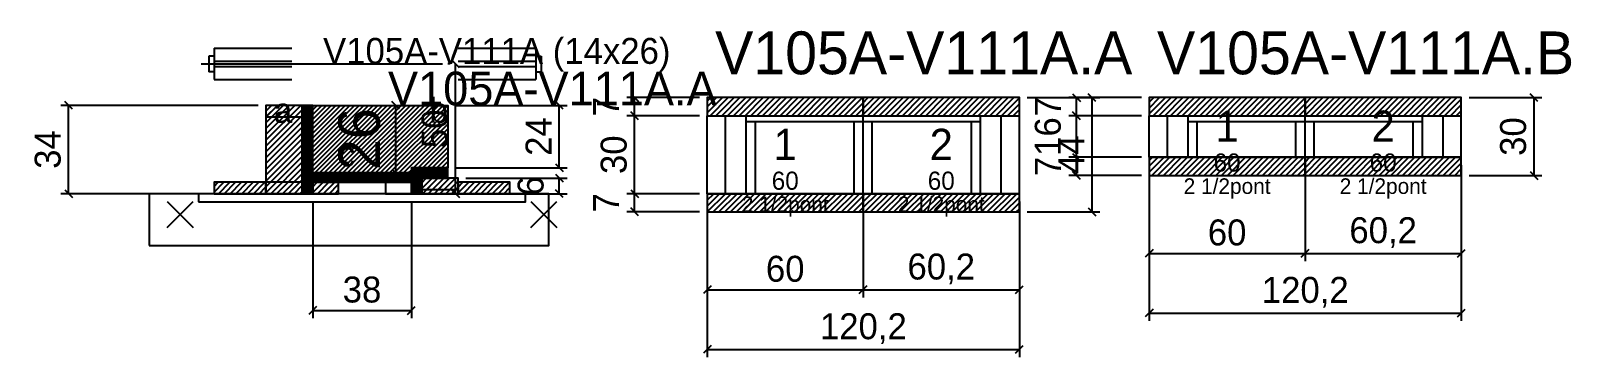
# Model space of a CAD drawing. Extents: x -69 to 525, y -93 to 33.
import ezdxf
from ezdxf.enums import TextEntityAlignment as Align

# ---------------------------------------------------------------- set-up
doc = ezdxf.new("R2010")
doc.units = 0
for name, color, linetype in [('5', 5, 'Continuous'), ('barrote', 126, 'Continuous'), ('CONCRETO', 251, 'Continuous'), ('COTA', 241, 'Continuous'), ('Cota Seção (2x)', 241, 'Continuous'), ('detalhes', 7, 'Continuous'), ('Hachura', 251, 'Continuous'), ('Madeira', 126, 'Continuous'), ('NOMENCLATURA', 7, 'Continuous'), ('Painéis', 200, 'Continuous'), ('presilha', 224, 'Continuous'), ('SARR_2.2x7', 40, 'Continuous'), ('SARR_3.5x7', 81, 'Continuous'), ('SCO-___-LAJ', 224, 'Continuous'), ('TENSOR', 224, 'Continuous'), ('texto', 7, 'Continuous'), ('Texto Seção', 7, 'Continuous')]:
    doc.layers.add(name, color=color, linetype=linetype)
doc.dimstyles.new('PAINEL', dxfattribs={"dimtxt": 10, "dimasz": 3, "dimexe": 3, "dimexo": 3, "dimgap": 3, "dimtad": 1, "dimblk": 'OBLIQUE', "dimblk1": 'OBLIQUE', "dimcen": 2.5, "dimclrd": 4, "dimclre": 4, "dimclrt": 240, "dimazin": 3, "dimtfac": 1, "dimtmove": 0, "dimatfit": 3})
doc.dimstyles.new('SECAO2X', dxfattribs={"dimtxt": 16, "dimasz": 3, "dimexe": 3, "dimexo": 3, "dimgap": 3, "dimtad": 1, "dimblk": 'OBLIQUE', "dimblk1": 'OBLIQUE', "dimcen": 2.5, "dimclrd": 4, "dimclre": 4, "dimclrt": 240, "dimazin": 3, "dimtfac": 1, "dimtmove": 0, "dimatfit": 3})

# ---------------------------------------------------------------- blocks, each defined once
blk = doc.blocks.new('_OBLIQUE')
at = {"color": 0, "linetype": 'BYBLOCK'}
blk.add_line((-0.5, -0.5), (0.5, 0.5), dxfattribs=at)

msp = doc.modelspace()

# ---------------------------------------------------------------- hatches: boundary and pattern name
at = {"layer": 'COTA'}
h = msp.add_hatch(dxfattribs=at)
h.set_pattern_fill('ANSI31', scale=0.5)
h.paths.add_polyline_path([(192, 0), (252, 0), (252, 7), (192, 7)])
h = msp.add_hatch(dxfattribs=at)
h.set_pattern_fill('ANSI31', scale=0.5)
h.paths.add_polyline_path([(252, 0), (312.2, 0), (312.2, 7), (252, 7)])
h = msp.add_hatch(dxfattribs=at)
h.set_pattern_fill('ANSI31', scale=0.5)
h.paths.add_polyline_path([(362.2, 0), (422.2, 0), (422.2, 7), (362.2, 7)])
h = msp.add_hatch(dxfattribs=at)
h.set_pattern_fill('ANSI31', scale=0.5)
h.paths.add_polyline_path([(422.2, 0), (482.4, 0), (482.4, 7), (422.2, 7)])
h = msp.add_hatch(dxfattribs=at)
h.set_pattern_fill('ANSI31', scale=0.4)
h.paths.add_polyline_path([(40, -22), (40, 4), (92, 4), (92, -20), (78, -20), (78, -22)])
h = msp.add_hatch(dxfattribs=at)
h.set_pattern_fill('ANSI31', scale=0.5)
h.paths.add_polyline_path([(362.2, -23), (422.2, -23), (422.2, -16), (362.2, -16)])
h = msp.add_hatch(dxfattribs=at)
h.set_pattern_fill('ANSI31', scale=0.5)
h.paths.add_polyline_path([(422.2, -23), (482.4, -23), (482.4, -16), (422.2, -16)])
h = msp.add_hatch(dxfattribs=at)
h.set_pattern_fill('ANSI31', scale=0.5)
h.paths.add_polyline_path([(192, -37), (252, -37), (252, -30), (192, -30)])
h = msp.add_hatch(dxfattribs=at)
h.set_pattern_fill('ANSI31', scale=0.5)
h.paths.add_polyline_path([(252, -37), (312.2, -37), (312.2, -30), (252, -30)])
at = {"layer": 'Hachura'}
h = msp.add_hatch(dxfattribs=at)
h.set_pattern_fill('ANSI31', scale=0.5)
h.paths.add_polyline_path([(22, -30), (36, -30), (36, 4), (22, 4)])
h = msp.add_hatch(dxfattribs=at)
h.set_pattern_fill('ANSI31', scale=0.5)
h.paths.add_polyline_path([(22, -0.4), (36, -0.4), (36, 4), (22, 4)])
h = msp.add_hatch(dxfattribs=at)
h.set_pattern_fill('SOLID')
h.paths.add_polyline_path([(36, -30), (40, -30), (40, 4), (36, 4)])
h = msp.add_hatch(dxfattribs=at)
h.set_pattern_fill('SOLID')
h.paths.add_polyline_path([(40, -25.6), (78, -25.6), (78, -22), (40, -22)])
h = msp.add_hatch(dxfattribs=at)
h.set_pattern_fill('SOLID')
h.paths.add_polyline_path([(78, -24), (92, -24), (92, -20), (78, -20)])
h = msp.add_hatch(dxfattribs=at)
h.set_pattern_fill('ANSI31', scale=0.5)
h.paths.add_polyline_path([(2, -30), (22, -30), (22, -25.6), (2, -25.6)])
h = msp.add_hatch(dxfattribs=at)
h.set_pattern_fill('ANSI31', scale=0.5)
h.paths.add_polyline_path([(40, -30), (50, -30), (50, -25.6), (40, -25.6)])
h = msp.add_hatch(dxfattribs=at)
h.set_pattern_fill('SOLID')
h.paths.add_polyline_path([(78, -30), (82, -30), (82, -24), (78, -24)])
h = msp.add_hatch(dxfattribs=at)
h.set_pattern_fill('ANSI31', scale=0.5)
h.paths.add_polyline_path([(82, -30), (96, -30), (96, -24), (82, -24)])
h = msp.add_hatch(dxfattribs=at)
h.set_pattern_fill('ANSI31', scale=0.5)
h.paths.add_polyline_path([(82, -28.4), (96, -28.4), (96, -24), (82, -24)])
h = msp.add_hatch(dxfattribs=at)
h.set_pattern_fill('ANSI31', scale=0.5)
h.paths.add_polyline_path([(96, -30), (116, -30), (116, -25.6), (96, -25.6)])

# ---------------------------------------------------------------- linework, layer by layer
for p, q in [((2, 26), (32, 26)), ((2, 26), (2, 14)), ((96, 26), (126, 26)), ((126, 26), (126, 14)), ((0, 23), (0, 17)), ((2, 23), (0, 23)), ((2, 21), (32, 21)), ((2, 19), (32, 19)), ((96, 21), (126, 21)), ((96, 19), (126, 19)), ((126, 23), (128, 23)), ((128, 23), (128, 17)), ((2, 17), (0, 17)), ((2, 14), (32, 14)), ((96, 14), (126, 14)), ((126, 17), (128, 17))]:
    msp.add_line(p, q)
at = {"layer": 'barrote'}
msp.add_lwpolyline([(-23, -50), (131, -50), (131, -30), (-23, -30)], close=True, dxfattribs=at)
at = {"layer": 'CONCRETO'}
msp.add_lwpolyline([(40, -22), (40, 4), (92, 4), (92, -20), (78, -20), (78, -22)], close=True, dxfattribs=at)
at = {"layer": 'Madeira'}
for points in [[(22, -30), (36, -30), (36, 4), (22, 4)], [(22, -0.4), (36, -0.4), (36, 4), (22, 4)], [(2, -30), (22, -30), (22, -25.6), (2, -25.6)], [(22, -30), (36, -30), (36, -25.6), (22, -25.6)], [(40, -30), (50, -30), (50, -25.6), (40, -25.6)], [(68, -30), (78, -30), (78, -25.6), (68, -25.6)], [(82, -30), (96, -30), (96, -24), (82, -24)], [(82, -28.4), (96, -28.4), (96, -24), (82, -24)], [(96, -30), (116, -30), (116, -25.6), (96, -25.6)]]:
    msp.add_lwpolyline(points, close=True, dxfattribs=at)
at = {"layer": 'Painéis'}
for p, q in [((192, 0), (252, 0)), ((192, -30), (192, 0)), ((252, -30), (252, 0)), ((252, -30), (252, 0)), ((252, 0), (312.2, 0)), ((252, -30), (252, 0)), ((312.2, -30), (312.2, 0)), ((362.2, 0), (422.2, 0)), ((362.2, -16), (362.2, 0)), ((422.2, -16), (422.2, 0)), ((422.2, -16), (422.2, 0)), ((422.2, 0), (482.4, 0)), ((422.2, -16), (422.2, 0)), ((482.4, -16), (482.4, 0)), ((362.2, -16), (422.2, -16)), ((422.2, -16), (482.4, -16)), ((192, -30), (252, -30)), ((252, -30), (312.2, -30))]:
    msp.add_line(p, q, dxfattribs=at)
for points in [[(36, -30), (40, -30), (40, 4), (36, 4)], [(40, -25.6), (78, -25.6), (78, -22), (40, -22)], [(78, -24), (92, -24), (92, -20), (78, -20)], [(78, -30), (82, -30), (82, -24), (78, -24)]]:
    msp.add_lwpolyline(points, close=True, dxfattribs=at)
at = {"layer": 'presilha'}
for p, q in [((-16, -43), (-6, -33)), ((-16, -33), (-6, -43)), ((124, -43), (134, -33)), ((124, -33), (134, -43))]:
    msp.add_line(p, q, dxfattribs=at)
at = {"layer": 'SARR_2.2x7'}
for p, q in [((199, -30), (199, 0)), ((305.2, -30), (305.2, 0)), ((369.2, -16), (369.2, 0)), ((475.4, -16), (475.4, 0)), ((207, -2.2), (252, -2.2)), ((252, -2.2), (297.2, -2.2)), ((377.2, -2.2), (422.2, -2.2)), ((422.2, -2.2), (467.4, -2.2))]:
    msp.add_line(p, q, dxfattribs=at)
at = {"layer": 'SARR_3.5x7'}
for p, q in [((207, -30), (207, 0)), ((252, -30), (252, 0)), ((252, -30), (252, 0)), ((297.2, -30), (297.2, 0)), ((377.2, -16), (377.2, 0)), ((422.2, -16), (422.2, 0)), ((422.2, -16), (422.2, 0)), ((467.4, -16), (467.4, 0)), ((210.5, -30), (210.5, -2.2)), ((248.5, -30), (248.5, -2.2)), ((255.5, -30), (255.5, -2.2)), ((293.7, -30), (293.7, -2.2)), ((380.7, -16), (380.7, -2.2)), ((418.7, -16), (418.7, -2.2)), ((425.7, -16), (425.7, -2.2)), ((463.9, -16), (463.9, -2.2)), ((377.2, -16), (380.7, -16)), ((418.7, -16), (422.2, -16)), ((422.2, -16), (425.7, -16)), ((463.9, -16), (467.4, -16)), ((207, -30), (210.5, -30)), ((248.5, -30), (252, -30)), ((252, -30), (255.5, -30)), ((293.7, -30), (297.2, -30))]:
    msp.add_line(p, q, dxfattribs=at)
at = {"layer": 'SCO-___-LAJ'}
for points in [[(192, 0), (252, 0), (252, 7), (192, 7)], [(252, 0), (312.2, 0), (312.2, 7), (252, 7)], [(362.2, 0), (422.2, 0), (422.2, 7), (362.2, 7)], [(422.2, 0), (482.4, 0), (482.4, 7), (422.2, 7)], [(362.2, -23), (422.2, -23), (422.2, -16), (362.2, -16)], [(422.2, -23), (482.4, -23), (482.4, -16), (422.2, -16)], [(-4, -33.2), (122, -33.2), (122, -30), (-4, -30)], [(192, -37), (252, -37), (252, -30), (192, -30)], [(252, -37), (312.2, -37), (312.2, -30), (252, -30)]]:
    msp.add_lwpolyline(points, close=True, dxfattribs=at)
at = {"layer": 'TENSOR'}
msp.add_line((-3, 20), (90, 20), dxfattribs=at)

# ---------------------------------------------------------------- texts
at = {"layer": '5'}
for s, height, p in [('1', 12, (392.2, -4)), ('2', 12, (452.3, -4)), ('1', 12, (222, -11)), ('2', 12, (282.1, -11)), ('60', 7, (392.2, -18)), ('60', 7, (452.3, -18)), ('60', 7, (222, -25)), ('60', 7, (282.1, -25))]:
    msp.add_text(s, height=height, dxfattribs=at).set_placement(p, align=Align.MIDDLE_CENTER)
at = {"layer": 'detalhes'}
for s, p in [('b', (85, -2.7)), ('a', (25, -2.7)), ('c', (50, -19.5))]:
    msp.add_text(s, height=9.6, dxfattribs=at).set_placement(p)
at = {"layer": 'NOMENCLATURA'}
for s, p in [('V105A-V111A.A', (195, 16)), ('V105A-V111A.B', (365.2, 16))]:
    msp.add_text(s, height=16.5, dxfattribs=at).set_placement(p)
at = {"layer": 'texto', "char_height": 6, "attachment_point": 5}
for insert in [(392.2, -28), (452.3, -28), (222, -35), (282.1, -35)]:
    msp.add_mtext('2 1/2pont', dxfattribs=dict(at, insert=insert))
at = {"layer": 'Texto Seção'}
for s, height, p in [('V105A-V111A (14x26)', 10, (44, 20)), ('V105A-V111A.A', 13, (69, 4))]:
    msp.add_text(s, height=height, dxfattribs=at).set_placement(p)

# ---------------------------------------------------------------- dimensions: what is measured, and where the dimension line sits
at = {"layer": 'COTA'}
for base, p1, p2 in [((95, -30), (96, -30), (96, 20)), ((164, 0), (192, 0), (192, 7)), ((340.2, -37), (312.2, -37), (312.2, 7)), ((334.2, 0), (362.2, 0), (362.2, 7)), ((510.4, -23), (482.4, -23), (482.4, 7)), ((-54, -30), (2, -30), (22, 4)), ((135, -20), (92, -20), (92, 4)), ((164, -30), (192, -30), (192, 0)), ((334.2, -16), (362.2, -16), (362.2, 0)), ((334.2, -23), (362.2, -23), (362.2, -16)), ((135, -30), (96, -30), (96, -24)), ((164, -37), (192, -37), (192, -30))]:
    msp.add_linear_dim(base=base, p1=p1, p2=p2, angle=90, dimstyle='PAINEL', dxfattribs=at).render()
for base, p1, p2 in [((362.2, -53), (362.2, -16), (422.2, -16)), ((362.2, -76), (362.2, -16), (482.4, -16)), ((422.2, -53), (422.2, -16), (482.4, -16)), ((40, -75), (40, -30), (78, -30)), ((192, -67), (192, -30), (252, -30)), ((192, -90), (192, -30), (312.2, -30)), ((252, -67), (252, -30), (312.2, -30))]:
    msp.add_linear_dim(base=base, p1=p1, p2=p2, dimstyle='PAINEL', dxfattribs=at).render()
at = {"layer": 'Cota Seção (2x)'}
msp.add_linear_dim(base=(72, -22), p1=(40, -22), p2=(40, 4), angle=90, dimstyle='SECAO2X', dxfattribs=at).render()

doc.saveas('drawing.dxf')
